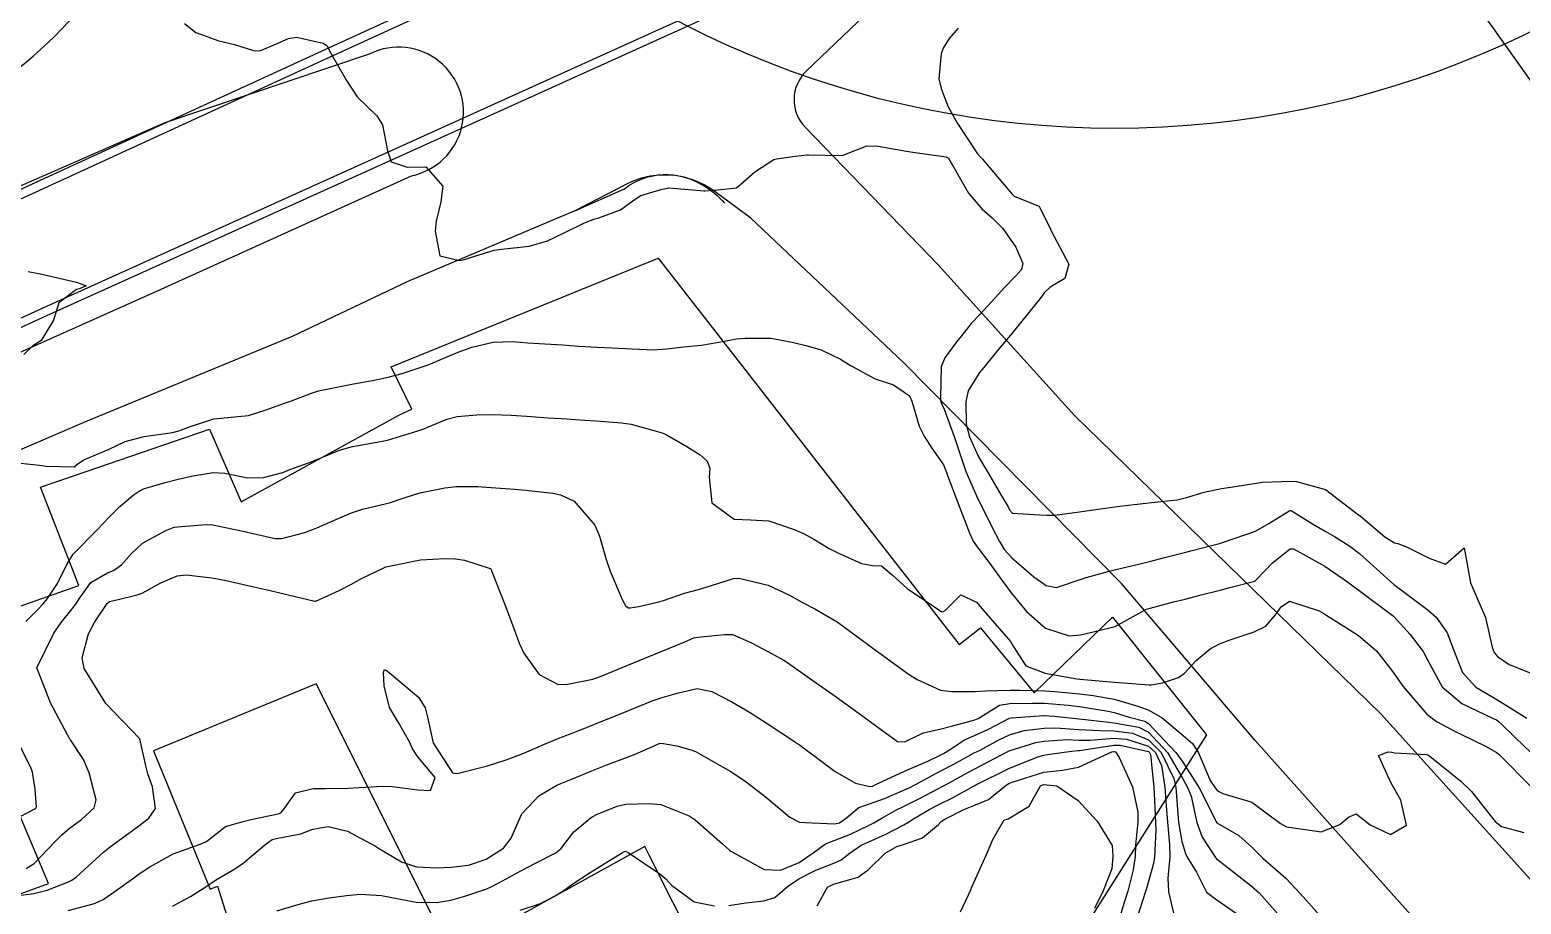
# Model space of a CAD drawing. Header units: metres. Extents: x 318500 to 325275, y 7408834 to 7428799.
# Drawn here: x 320381.1 to 320466.9, y 7410168 to 7410218.3 of the extents above; entities that cross this region are included whole.
import ezdxf

# ---------------------------------------------------------------- set-up
doc = ezdxf.new("R2010")
doc.units = ezdxf.units.M
doc.header["$MEASUREMENT"] = 0
doc.linetypes.add('CONTINUO', pattern=[0])
for name, color, linetype in [('Curvas de Nivel 1m', 11, 'Continuous'), ('Curvas de Nivel 5m', 15, 'Continuous'), ('Divisas', 45, 'Continuous'), ('Edificações', 30, 'Continuous'), ('Linha Férrea', 20, 'Continuous'), ('Pontes_Viadutos_Tubos', 190, 'Continuous'), ('TG', 45, 'Continuous'), ('Vias Primárias', 230, 'Continuous')]:
    doc.layers.add(name, color=color, linetype=linetype)

msp = doc.modelspace()

# ---------------------------------------------------------------- linework, layer by layer
at = {"layer": 'Curvas de Nivel 1m', "flags": 128}
for points, elevation in [([(320390.012, 7410218.643), (320390.668, 7410218.142), (320392.002, 7410217.646), (320392.899, 7410217.451), (320393.995, 7410217.101), (320394.359, 7410217.07), (320395.174, 7410217.422), (320396.004, 7410217.797), (320396.458, 7410217.856), (320398.001, 7410217.522), (320398.2, 7410217.378), (320398.464, 7410216.905), (320399.335, 7410215.366), (320399.956, 7410214.441), (320401.093, 7410213.343), (320401.418, 7410212.821), (320401.7, 7410211.333), (320401.911, 7410210.705), (320402.827, 7410210.396), (320403.907, 7410210.412), (320404.883, 7410209.29), (320404.771, 7410208.397), (320404.489, 7410207.294), (320404.434, 7410206.714), (320404.715, 7410205.291), (320405.836, 7410205.028), (320406.061, 7410205.052), (320406.719, 7410205.267), (320407.844, 7410205.612), (320408.268, 7410205.667), (320409.846, 7410205.856), (320410.897, 7410206.162), (320411.854, 7410206.616), (320413.038, 7410207.182), (320413.627, 7410207.41), (320413.865, 7410207.48), (320415.096, 7410207.927), (320415.881, 7410208.508), (320416.264, 7410208.757), (320417.495, 7410209.124), (320417.821, 7410209.191), (320417.891, 7410209.196), (320419.033, 7410209.103), (320419.889, 7410209.031), (320419.947, 7410209.031), (320420.696, 7410209.078), (320421.75, 7410209.205), (320421.894, 7410209.294), (320422.828, 7410210.129), (320423.917, 7410210.828), (320424.08, 7410210.875), (320425.149, 7410211.022), (320425.841, 7410211.091), (320425.921, 7410211.094), (320427.846, 7410211.057), (320427.921, 7410211.073), (320429.279, 7410211.617), (320429.929, 7410211.59), (320431.548, 7410211.314), (320431.925, 7410211.26), (320433.835, 7410210.987), (320433.921, 7410210.95), (320433.968, 7410210.9), (320434.042, 7410210.775), (320435.116, 7410208.888), (320435.881, 7410207.997), (320436.481, 7410207.476), (320437.106, 7410206.861), (320437.854, 7410205.797), (320438.243, 7410204.844), (320438.171, 7410204.509), (320437.829, 7410204.113), (320437.199, 7410203.479), (320436.651, 7410202.867), (320435.801, 7410201.932), (320435.285, 7410201.395), (320434.869, 7410200.889), (320434.392, 7410200.283), (320433.768, 7410199.434), (320433.556, 7410198.903), (320433.503, 7410197.134), (320433.54, 7410196.903), (320433.596, 7410196.77), (320433.726, 7410196.483), (320434.304, 7410194.894), (320434.597, 7410193.99), (320434.971, 7410192.887), (320435.657, 7410191.32), (320435.885, 7410190.876), (320436.473, 7410189.707), (320436.897, 7410188.861), (320437.179, 7410188.413), (320437.616, 7410187.93), (320438.89, 7410186.831), (320439.593, 7410186.335), (320440.18, 7410186.226), (320441.598, 7410186.691), (320441.678, 7410186.72), (320441.891, 7410186.796), (320443.215, 7410187.167), (320443.607, 7410187.258), (320444.825, 7410187.539), (320445.615, 7410187.74), (320446.406, 7410187.945), (320447.623, 7410188.258), (320447.987, 7410188.353), (320449.332, 7410188.694), (320449.631, 7410188.771), (320449.742, 7410188.799), (320451.638, 7410189.461), (320452.397, 7410189.898), (320453.603, 7410190.64), (320453.635, 7410190.655), (320453.65, 7410190.655), (320453.684, 7410190.639), (320454.912, 7410189.89), (320455.639, 7410189.463), (320456.18, 7410189.147), (320457.064, 7410188.588), (320457.624, 7410188.166), (320459.402, 7410186.562), (320459.598, 7410186.396), (320460.188, 7410185.954), (320461.576, 7410184.909), (320462.021, 7410184.523), (320462.66, 7410183.613), (320463.081, 7410182.507), (320463.533, 7410181.333), (320464.318, 7410180.492), (320465.51, 7410179.781), (320467.236, 7410178.712)], 741), ([(320381.034, 7410204.396), (320381.819, 7410204.228), (320383.553, 7410203.834), (320383.813, 7410203.78), (320384.357, 7410203.562), (320383.984, 7410203.391), (320383.807, 7410203.352), (320382.788, 7410202.592), (320382.485, 7410201.589), (320381.768, 7410200.415), (320381.276, 7410200.093), (320380.777, 7410199.61)], 742), ([(320379.851, 7410193.445), (320381.675, 7410193.251), (320382.072, 7410193.196), (320383.674, 7410193.167), (320383.897, 7410193.346), (320384.225, 7410193.562), (320385.686, 7410194.183), (320386.604, 7410194.618), (320387.694, 7410194.897), (320389.333, 7410195.132), (320389.697, 7410195.224), (320390.369, 7410195.48), (320391.707, 7410195.92), (320393.109, 7410196.046), (320393.71, 7410196.112), (320394.712, 7410196.428), (320395.721, 7410196.798), (320396.168, 7410196.958), (320397.318, 7410197.386), (320397.615, 7410197.498), (320397.732, 7410197.525), (320399.26, 7410197.842), (320399.739, 7410197.934), (320400.941, 7410198.143), (320401.745, 7410198.306), (320402.534, 7410198.532), (320403.754, 7410198.919), (320404.032, 7410199.021), (320404.677, 7410199.291), (320405.437, 7410199.61), (320405.765, 7410199.748), (320406.542, 7410200.043), (320407.771, 7410200.33), (320408.895, 7410200.357), (320409.771, 7410200.298), (320410.743, 7410200.237), (320411.77, 7410200.173), (320412.689, 7410200.106), (320413.769, 7410200.038), (320414.609, 7410199.998), (320415.768, 7410199.935), (320417.007, 7410199.888), (320417.768, 7410199.947), (320418.725, 7410200.061), (320419.771, 7410200.159), (320421.094, 7410200.391), (320421.775, 7410200.511), (320422.276, 7410200.554), (320423.775, 7410200.551), (320425.059, 7410200.307), (320425.771, 7410200.131), (320426.651, 7410199.879), (320427.764, 7410199.356), (320428.367, 7410198.974), (320429.749, 7410198.209), (320430.814, 7410197.873), (320431.735, 7410197.241), (320431.862, 7410196.928), (320432.287, 7410195.5), (320432.571, 7410194.917), (320433.015, 7410194.225), (320433.686, 7410193.272), (320433.842, 7410192.898), (320433.923, 7410192.651), (320434.578, 7410190.891), (320435.2, 7410189.31), (320435.4, 7410188.882), (320435.617, 7410188.563), (320436.348, 7410187.606), (320436.878, 7410186.861), (320437.586, 7410185.911), (320438.465, 7410184.837), (320439.556, 7410183.876), (320440.92, 7410183.443), (320441.557, 7410183.507), (320442.476, 7410183.703), (320443.562, 7410183.976), (320444.937, 7410184.75), (320445.35, 7410184.966), (320445.574, 7410185.039), (320446.919, 7410185.387), (320447.583, 7410185.558), (320448.5, 7410185.792), (320449.591, 7410186.067), (320450.081, 7410186.194), (320451.599, 7410186.588), (320451.641, 7410186.618), (320451.681, 7410186.659), (320452.619, 7410187.646), (320453.627, 7410188.435), (320453.823, 7410188.441), (320455.613, 7410187.453), (320456.872, 7410186.591), (320457.592, 7410186.043), (320459.501, 7410184.63), (320459.57, 7410184.577), (320459.592, 7410184.56), (320460.528, 7410183.514), (320461.286, 7410182.534), (320461.542, 7410182.024), (320462.368, 7410180.517), (320463.506, 7410179.54), (320465.267, 7410178.708), (320465.492, 7410178.605), (320465.667, 7410178.477), (320466.59, 7410177.572), (320467.473, 7410176.725)], 742), ([(320380.9, 7410184.256), (320381.56, 7410184.94), (320381.882, 7410185.279), (320382.13, 7410185.592), (320382.709, 7410186.458), (320383.263, 7410187.575), (320383.606, 7410188.127), (320385.018, 7410189.549), (320385.312, 7410189.857), (320385.63, 7410190.215), (320386.295, 7410190.879), (320387.073, 7410191.526), (320387.408, 7410191.768), (320387.655, 7410191.884), (320388.907, 7410192.256), (320389.664, 7410192.446), (320390.508, 7410192.637), (320391.671, 7410192.83), (320392.339, 7410192.785), (320393.666, 7410192.535), (320394.558, 7410192.536), (320395.671, 7410192.838), (320396.082, 7410192.996), (320397.15, 7410193.388), (320397.682, 7410193.602), (320398.941, 7410194.114), (320399.69, 7410194.33), (320400.879, 7410194.53), (320401.694, 7410194.696), (320403.7, 7410195.3), (320405.104, 7410195.891), (320405.712, 7410196.05), (320406.838, 7410196.139), (320407.714, 7410196.158), (320408.819, 7410196.127), (320409.713, 7410196.066), (320410.94, 7410195.979), (320411.711, 7410195.928), (320413.043, 7410195.847), (320413.71, 7410195.804), (320415.163, 7410195.694), (320415.707, 7410195.605), (320417.503, 7410195.122), (320417.699, 7410195.042), (320418.91, 7410194.32), (320419.688, 7410193.848), (320420.089, 7410193.489), (320420.238, 7410193.082), (320420.196, 7410192.558), (320420.351, 7410191.079), (320421.636, 7410190.143), (320422.574, 7410190.112), (320423.635, 7410190.049), (320425.086, 7410189.56), (320425.625, 7410189.323), (320426.219, 7410189.001), (320427.098, 7410188.471), (320427.612, 7410188.208), (320428.969, 7410187.604), (320429.605, 7410187.494), (320430.119, 7410187.466), (320430.726, 7410186.943), (320431.588, 7410186.154), (320433.464, 7410184.902), (320433.569, 7410184.836), (320433.655, 7410184.813), (320433.784, 7410184.898), (320434.677, 7410185.796), (320435.577, 7410185.368), (320435.997, 7410184.874), (320437.544, 7410183.11), (320437.699, 7410182.848), (320438.413, 7410181.721), (320439.525, 7410181.285), (320441.351, 7410180.973), (320441.522, 7410180.946), (320443.52, 7410180.77), (320445.518, 7410180.631), (320445.627, 7410180.63), (320446.284, 7410180.732), (320447.208, 7410181.04), (320447.528, 7410181.274), (320448.224, 7410182.025), (320449.034, 7410182.698), (320449.553, 7410182.979), (320450.053, 7410183.181), (320451.56, 7410183.676), (320452.229, 7410183.988), (320452.775, 7410184.648), (320453.11, 7410185.112), (320453.582, 7410185.436), (320455.303, 7410184.886), (320455.572, 7410184.722), (320455.742, 7410184.607), (320456.874, 7410183.901), (320457.559, 7410183.456), (320458.597, 7410182.57), (320459.532, 7410181.378), (320460.101, 7410180.551), (320461.496, 7410178.928), (320462.039, 7410178.522), (320462.993, 7410178.016), (320463.483, 7410177.774), (320464.869, 7410177.093), (320465.473, 7410176.755), (320465.624, 7410176.63), (320465.78, 7410176.475), (320467.445, 7410174.804)], 743), ([(320380.911, 7410170.058), (320381.367, 7410170.345), (320382.548, 7410171.582), (320382.963, 7410171.999), (320383.392, 7410172.359), (320384.086, 7410172.873), (320384.829, 7410173.549), (320384.947, 7410174.017), (320384.545, 7410175.553), (320384.212, 7410176.323), (320383.459, 7410177.469), (320383.418, 7410177.529), (320383.394, 7410177.571), (320383.287, 7410177.748), (320382.302, 7410179.588), (320381.52, 7410181.6), (320382.511, 7410183.585), (320382.923, 7410184.206), (320383.561, 7410184.998), (320383.807, 7410185.325), (320383.952, 7410185.564), (320384.631, 7410186.507), (320385.593, 7410187.055), (320385.938, 7410187.194), (320386.392, 7410187.532), (320386.965, 7410188.168), (320387.613, 7410188.777), (320388.943, 7410189.5), (320389.435, 7410189.681), (320389.623, 7410189.716), (320391.253, 7410189.839), (320391.625, 7410189.822), (320393.487, 7410189.441), (320393.62, 7410189.41), (320395.24, 7410189.039), (320395.616, 7410189.032), (320396.945, 7410189.39), (320397.432, 7410189.574), (320397.624, 7410189.653), (320398.829, 7410190.171), (320399.637, 7410190.52), (320400.264, 7410190.728), (320401.646, 7410191.051), (320401.863, 7410191.111), (320402.493, 7410191.317), (320403.359, 7410191.6), (320403.656, 7410191.677), (320405.006, 7410191.941), (320405.661, 7410192.03), (320406.903, 7410192.02), (320407.661, 7410191.97), (320409.022, 7410191.867), (320409.659, 7410191.808), (320411.216, 7410191.645), (320411.655, 7410191.555), (320412.431, 7410191.188), (320413.629, 7410189.798), (320413.886, 7410189.166), (320414.27, 7410187.824), (320414.502, 7410187.156), (320415.198, 7410185.523), (320415.418, 7410185.142), (320415.569, 7410185.054), (320415.658, 7410185.05), (320416.148, 7410185.134), (320417.3, 7410185.397), (320417.575, 7410185.467), (320418.79, 7410185.894), (320419.585, 7410186.106), (320420.337, 7410186.331), (320421.595, 7410186.73), (320421.902, 7410186.75), (320423.59, 7410186.348), (320424.822, 7410185.781), (320425.575, 7410185.36), (320426.286, 7410184.999), (320427.559, 7410184.25), (320429.306, 7410182.962), (320429.538, 7410182.787), (320430.606, 7410182.019), (320431.524, 7410181.357), (320431.776, 7410181.18), (320432.175, 7410180.92), (320433.511, 7410180.32), (320434.159, 7410180.244), (320435.51, 7410180.238), (320436.095, 7410180.287), (320437.512, 7410180.321), (320438.047, 7410180.307), (320439.512, 7410180.277), (320440.085, 7410180.241), (320441.509, 7410180.096), (320442.285, 7410180.012), (320443.505, 7410179.794), (320444.857, 7410179.393), (320445.496, 7410179.167), (320446.267, 7410178.732), (320447.48, 7410177.709), (320448.011, 7410177.248), (320448.351, 7410176.707), (320449.028, 7410175.115), (320449.306, 7410174.692), (320449.438, 7410174.535), (320449.748, 7410174.373), (320451.428, 7410173.885), (320453.074, 7410172.643), (320453.408, 7410172.453), (320455.02, 7410172.23), (320455.406, 7410172.178), (320456.489, 7410172.594), (320456.991, 7410173.011), (320457.419, 7410173.202), (320458.229, 7410172.572), (320459.405, 7410172.024), (320460.328, 7410172.546), (320460, 7410173.983), (320459.677, 7410174.556), (320459.446, 7410174.97), (320458.711, 7410176.568), (320459.262, 7410176.773), (320459.472, 7410176.748), (320459.632, 7410176.718), (320461.471, 7410176.62), (320461.543, 7410176.601), (320461.657, 7410176.527), (320463.449, 7410175.087), (320464.055, 7410174.494), (320465.414, 7410172.769), (320465.785, 7410172.474), (320467.075, 7410172.124)], 744), ([(320383.331, 7410167.647), (320384.839, 7410168.046), (320385.341, 7410168.288), (320386.086, 7410168.796), (320387.102, 7410169.523), (320387.25, 7410169.632), (320387.362, 7410169.713), (320388.023, 7410170.166), (320389.374, 7410170.914), (320390.919, 7410171.467), (320391.25, 7410171.594), (320391.384, 7410171.697), (320392.372, 7410172.473), (320393.4, 7410172.76), (320393.934, 7410172.9), (320395.407, 7410173.207), (320395.56, 7410173.256), (320395.696, 7410173.406), (320396.405, 7410174.416), (320397.429, 7410174.668), (320398.136, 7410174.667), (320399.43, 7410174.683), (320400.063, 7410174.718), (320401.432, 7410174.805), (320401.978, 7410174.776), (320403.429, 7410174.582), (320404.169, 7410174.552), (320404.445, 7410175.29), (320403.452, 7410176.485), (320403.124, 7410176.972), (320402.984, 7410177.307), (320402.338, 7410178.456), (320401.823, 7410179.325), (320401.508, 7410180.563), (320401.46, 7410181.331), (320401.522, 7410181.503), (320401.647, 7410181.454), (320401.793, 7410181.326), (320403.499, 7410179.894), (320403.861, 7410179.296), (320404.009, 7410178.768), (320404.323, 7410177.291), (320405.443, 7410175.555), (320405.699, 7410175.533), (320407.447, 7410175.968), (320408.529, 7410176.312), (320409.454, 7410176.663), (320409.846, 7410176.826), (320410.729, 7410177.207), (320411.238, 7410177.427), (320411.465, 7410177.514), (320412.676, 7410177.978), (320413.477, 7410178.302), (320414.093, 7410178.549), (320415.49, 7410179.113), (320415.509, 7410179.121), (320415.555, 7410179.139), (320416.923, 7410179.701), (320417.501, 7410179.886), (320418.448, 7410180.164), (320419.51, 7410180.404), (320420.352, 7410180.233), (320421.499, 7410179.639), (320422.518, 7410179.05), (320423.481, 7410178.438), (320425.12, 7410177.361), (320425.462, 7410177.133), (320425.636, 7410177.007), (320426.683, 7410176.222), (320427.447, 7410175.645), (320428.613, 7410174.968), (320429.437, 7410174.78), (320429.591, 7410174.804), (320429.908, 7410174.953), (320431.447, 7410175.657), (320432.775, 7410176.232), (320433.457, 7410176.563), (320433.677, 7410176.678), (320434.022, 7410176.894), (320434.9, 7410177.454), (320435.472, 7410177.706), (320436.278, 7410178.068), (320437.488, 7410178.703), (320437.604, 7410178.733), (320438.919, 7410178.829), (320439.45, 7410178.861), (320439.491, 7410178.86), (320440.048, 7410178.814), (320441.488, 7410178.667), (320443.191, 7410178.48), (320443.487, 7410178.441), (320444.918, 7410178.182), (320445.482, 7410177.897), (320446.571, 7410176.729), (320447.448, 7410175.224), (320447.713, 7410174.716), (320447.931, 7410174.214), (320448.259, 7410172.707), (320448.567, 7410171.868), (320449.323, 7410170.691), (320449.389, 7410170.62), (320449.71, 7410170.361), (320451.366, 7410169.083), (320451.846, 7410168.655), (320453.335, 7410166.981)], 746), ([(320380.169, 7410172.842), (320381.408, 7410173.5), (320381.472, 7410173.536), (320381.504, 7410173.599), (320381.425, 7410174.62), (320381.275, 7410175.602), (320381.171, 7410175.875), (320380.289, 7410177.612)], 743), ([(320389.336, 7410167.894), (320390.366, 7410168.453), (320391.354, 7410169.088), (320391.572, 7410169.243), (320391.894, 7410169.455), (320392.821, 7410169.99), (320393.369, 7410170.346), (320394.644, 7410171.421), (320395.071, 7410171.729), (320395.386, 7410171.814), (320396.719, 7410172.061), (320397.394, 7410172.321), (320398.286, 7410172.482), (320399.393, 7410172.209), (320401.009, 7410171.336), (320401.237, 7410171.19), (320401.378, 7410171.11), (320402.511, 7410170.452), (320403.369, 7410170.152), (320404.547, 7410170.109), (320405.369, 7410170.142), (320406.365, 7410170.26), (320407.374, 7410170.601), (320408.364, 7410171.235), (320408.812, 7410171.806), (320409.409, 7410173.158), (320409.43, 7410173.199), (320409.443, 7410173.22), (320410.396, 7410174.239), (320411.435, 7410174.858), (320411.676, 7410174.957), (320412.25, 7410175.188), (320413.445, 7410175.671), (320414.311, 7410176.019), (320415.453, 7410176.453), (320415.948, 7410176.643), (320417.043, 7410177.124), (320417.333, 7410177.25), (320417.462, 7410177.268), (320418.35, 7410177.107), (320419.234, 7410176.87), (320419.457, 7410176.773), (320420.539, 7410176.162), (320421.446, 7410175.636), (320422.331, 7410175.051), (320423.427, 7410174.203), (320424.844, 7410173.018), (320425.406, 7410172.72), (320425.705, 7410172.706), (320427.405, 7410172.628), (320427.694, 7410172.689), (320428.103, 7410172.973), (320428.811, 7410173.574), (320429.422, 7410173.777), (320430.292, 7410174.082), (320431.435, 7410174.581), (320431.673, 7410174.69), (320432.106, 7410174.92), (320433.447, 7410175.63), (320434.274, 7410176.069), (320435.458, 7410176.705), (320435.787, 7410176.875), (320436.874, 7410177.454), (320437.473, 7410177.739), (320438.326, 7410177.988), (320439.48, 7410178.133), (320440.146, 7410178.148), (320441.479, 7410178.056), (320442.687, 7410177.991), (320443.482, 7410177.972), (320444.564, 7410177.837), (320445.477, 7410177.464), (320446.206, 7410176.733), (320446.937, 7410175.236), (320447.055, 7410174.724), (320447.187, 7410172.949), (320447.21, 7410172.722), (320447.399, 7410171.612), (320447.597, 7410170.922), (320447.707, 7410170.715), (320448.235, 7410169.849), (320448.817, 7410168.698), (320449.354, 7410168.289), (320450.531, 7410167.483)], 747), ([(320395.333, 7410167.634), (320396.692, 7410168.038), (320397.342, 7410168.205), (320398.345, 7410168.37), (320399.347, 7410168.513), (320400.121, 7410168.576), (320401.348, 7410168.509), (320402.346, 7410168.314), (320403.342, 7410168.123), (320404.52, 7410168.111), (320405.344, 7410168.245), (320406.152, 7410168.464), (320407.354, 7410168.864), (320407.62, 7410168.983), (320408.094, 7410169.239), (320409.367, 7410169.935), (320410.218, 7410170.365), (320411.378, 7410170.964), (320411.668, 7410171.196), (320412.419, 7410172.16), (320413.407, 7410172.993), (320413.517, 7410173.06), (320413.728, 7410173.165), (320414.917, 7410173.648), (320415.419, 7410173.758), (320416.742, 7410173.805), (320417.419, 7410173.745), (320419.056, 7410173.095), (320419.407, 7410172.863), (320420.978, 7410171.474), (320421.381, 7410171.107), (320421.449, 7410171.059), (320423.37, 7410170), (320424.306, 7410169.962), (320425.374, 7410170.41), (320426.251, 7410170.997), (320426.895, 7410171.479), (320427.39, 7410171.664), (320428.332, 7410172.035), (320429.404, 7410172.547), (320429.68, 7410172.681), (320430.144, 7410172.949), (320430.943, 7410173.411), (320431.421, 7410173.649), (320432.271, 7410174.073), (320433.437, 7410174.685), (320433.577, 7410174.759), (320433.831, 7410174.896), (320434.871, 7410175.46), (320435.449, 7410175.767), (320437.417, 7410176.808), (320437.46, 7410176.829), (320437.513, 7410176.849), (320438.989, 7410177.306), (320439.469, 7410177.391), (320440.8, 7410177.476), (320441.47, 7410177.45), (320442.13, 7410177.45), (320443.478, 7410177.547), (320444.21, 7410177.492), (320445.474, 7410177.094), (320445.876, 7410176.736), (320446.216, 7410175.975), (320446.417, 7410174.73), (320446.489, 7410173.664), (320446.566, 7410172.728), (320446.69, 7410171.434), (320446.704, 7410170.727), (320446.597, 7410169.498), (320446.62, 7410168.727), (320447.035, 7410167.022)], 748), ([(320421.343, 7410167.926), (320422.305, 7410168.091), (320423.348, 7410168.211), (320423.987, 7410168.394), (320424.713, 7410169.02), (320425.365, 7410169.471), (320426.333, 7410169.959), (320427.374, 7410170.369), (320427.794, 7410170.557), (320428.313, 7410170.971), (320428.951, 7410171.4), (320429.39, 7410171.604), (320430.319, 7410172.023), (320431.405, 7410172.581), (320431.628, 7410172.706), (320431.957, 7410172.922), (320432.867, 7410173.459), (320433.423, 7410173.735), (320434.198, 7410174.123), (320435.439, 7410174.814), (320435.479, 7410174.839), (320435.552, 7410174.878), (320437.45, 7410175.816), (320439.12, 7410176.488), (320439.458, 7410176.582), (320439.659, 7410176.617), (320441.055, 7410176.804), (320441.419, 7410176.842), (320441.461, 7410176.844), (320441.505, 7410176.844), (320443.474, 7410177.159), (320443.855, 7410177.145), (320445.471, 7410176.796), (320445.542, 7410176.739), (320445.598, 7410176.609), (320445.781, 7410174.737), (320445.803, 7410174.368), (320445.889, 7410172.735), (320445.901, 7410172.239), (320445.822, 7410170.736), (320445.762, 7410170.351), (320445.362, 7410168.915), (320445.305, 7410168.741), (320444.834, 7410167.251)], 749), ([(320434.662, 7410167.565), (320435.268, 7410168.881), (320435.297, 7410168.944), (320435.362, 7410169.081), (320436.16, 7410170.868), (320436.52, 7410171.736), (320437.175, 7410172.854), (320437.355, 7410172.907), (320437.411, 7410172.919), (320438.617, 7410173.638), (320439.265, 7410174.823), (320439.441, 7410174.887), (320440.206, 7410174.812), (320441.427, 7410173.966), (320442.515, 7410172.783), (320443.389, 7410171.377), (320443.433, 7410170.769), (320443.373, 7410170.049), (320442.872, 7410168.777), (320442.363, 7410167.766)], 751), ([(320409.337, 7410167.672), (320410.494, 7410168.057), (320411.349, 7410168.487), (320411.782, 7410168.765), (320412.365, 7410169.185), (320413.367, 7410169.832), (320415.226, 7410170.99), (320415.379, 7410171.052), (320415.542, 7410170.974), (320417.366, 7410169.757), (320417.708, 7410169.46), (320418.04, 7410169.11), (320419.346, 7410168.144), (320420.506, 7410167.909)], 749)]:
    msp.add_lwpolyline(points, dxfattribs=dict(at, elevation=elevation))
at = {"layer": 'Curvas de Nivel 5m', "flags": 128}
for points, elevation in [([(320434.528, 7410218.39), (320434.013, 7410217.793), (320433.673, 7410217.237), (320433.555, 7410216.907), (320433.413, 7410215.474), (320433.559, 7410214.906), (320433.674, 7410214.611), (320433.96, 7410213.866), (320434.482, 7410212.895), (320435.642, 7410211.165), (320435.892, 7410210.88), (320435.92, 7410210.85), (320437.617, 7410208.854), (320437.758, 7410208.722), (320437.888, 7410208.664), (320439.196, 7410208.144), (320439.834, 7410206.821), (320439.869, 7410206.726), (320440.896, 7410204.809), (320440.66, 7410203.979), (320439.82, 7410203.493), (320439.482, 7410203.158), (320439.239, 7410202.829), (320437.792, 7410201.041), (320437.633, 7410200.852), (320436.785, 7410199.854), (320436.004, 7410198.876), (320435.897, 7410198.739), (320435.755, 7410198.577), (320435.094, 7410197.532), (320434.961, 7410196.888), (320434.997, 7410195.607), (320435.174, 7410194.885), (320435.693, 7410193.726), (320436.214, 7410192.872), (320437.019, 7410191.5), (320437.399, 7410190.854), (320437.486, 7410190.691), (320437.647, 7410190.502), (320439.215, 7410190.395), (320439.646, 7410190.375), (320440.081, 7410190.381), (320441.648, 7410190.598), (320442.978, 7410190.78), (320443.563, 7410190.859), (320443.652, 7410190.871), (320445.333, 7410191.067), (320445.655, 7410191.101), (320447.124, 7410191.259), (320447.66, 7410191.387), (320448.673, 7410191.697), (320449.668, 7410191.911), (320450.335, 7410192.015), (320451.673, 7410192.212), (320452.057, 7410192.273), (320453.675, 7410192.333), (320454, 7410192.31), (320455.669, 7410191.855), (320457.304, 7410190.585), (320457.504, 7410190.438), (320457.648, 7410190.331), (320459.072, 7410189.13), (320459.632, 7410188.782), (320459.825, 7410188.751), (320460.312, 7410188.55), (320461.621, 7410187.905), (320462.566, 7410187.566), (320463.63, 7410188.5), (320463.993, 7410186.496), (320464.311, 7410185.771), (320464.868, 7410184.487), (320465.244, 7410182.793), (320465.355, 7410182.482), (320465.547, 7410182.247), (320466.222, 7410181.787), (320467.532, 7410181.283)], 740), ([(320380.446, 7410168.507), (320381.345, 7410168.633), (320382.125, 7410168.811), (320383.356, 7410169.294), (320383.541, 7410169.384), (320383.788, 7410169.564), (320385.375, 7410171.012), (320385.666, 7410171.248), (320386.06, 7410171.533), (320386.825, 7410172.089), (320387.395, 7410172.516), (320387.967, 7410172.947), (320388.359, 7410173.506), (320388.179, 7410174.759), (320387.917, 7410175.513), (320387.821, 7410175.891), (320387.46, 7410177.52), (320385.49, 7410179.54), (320384.247, 7410181.559), (320384.133, 7410182.168), (320384.492, 7410183.556), (320384.863, 7410184.238), (320385.566, 7410185.295), (320385.697, 7410185.41), (320386.196, 7410185.534), (320387.301, 7410185.796), (320387.576, 7410185.901), (320388.614, 7410186.475), (320389.591, 7410186.891), (320390.123, 7410186.951), (320391.59, 7410186.781), (320392.41, 7410186.629), (320393.584, 7410186.363), (320394.958, 7410186.041), (320395.577, 7410185.896), (320397.526, 7410185.426), (320397.571, 7410185.428), (320398.909, 7410186.038), (320399.586, 7410186.401), (320400.206, 7410186.736), (320401.446, 7410187.332), (320401.601, 7410187.399), (320401.706, 7410187.433), (320403.605, 7410187.813), (320405.008, 7410187.884), (320405.606, 7410187.863), (320406.121, 7410187.788), (320407.601, 7410187.304), (320407.636, 7410187.285), (320407.66, 7410187.249), (320407.702, 7410187.145), (320408.443, 7410185.237), (320409.008, 7410183.769), (320409.2, 7410183.225), (320409.298, 7410182.984), (320409.532, 7410182.441), (320410.416, 7410181.211), (320411.512, 7410180.646), (320412.05, 7410180.654), (320413.517, 7410180.953), (320413.685, 7410181), (320414.081, 7410181.162), (320415.526, 7410181.747), (320416.51, 7410182.15), (320417.535, 7410182.57), (320418.805, 7410183.101), (320419.321, 7410183.316), (320419.544, 7410183.371), (320421.091, 7410183.523), (320421.547, 7410183.508), (320422.597, 7410183.049), (320423.535, 7410182.557), (320424.532, 7410182.027), (320425.523, 7410181.335), (320425.705, 7410181.19), (320425.966, 7410181.003), (320427.504, 7410179.929), (320428.826, 7410178.967), (320429.483, 7410178.489), (320431.036, 7410177.367), (320431.466, 7410177.338), (320432.524, 7410177.865), (320433.478, 7410178.07), (320434.136, 7410178.238), (320435.486, 7410178.61), (320435.682, 7410178.682), (320435.977, 7410178.873), (320436.911, 7410179.447), (320437.5, 7410179.548), (320438.758, 7410179.574), (320439.501, 7410179.56), (320440.848, 7410179.458), (320441.499, 7410179.382), (320443.154, 7410179.116), (320443.494, 7410179.039), (320444.371, 7410178.757), (320445.268, 7410178.524), (320445.487, 7410178.393), (320447.042, 7410176.724), (320447.462, 7410176.171), (320448.391, 7410174.706), (320449.41, 7410172.69), (320450.682, 7410171.95), (320451.396, 7410171.308), (320452.061, 7410170.653), (320453.373, 7410169.507), (320454.204, 7410168.627), (320455.341, 7410167.361)], 745), ([(320426.416, 7410167.922), (320427.017, 7410168.985), (320427.362, 7410169.161), (320428.77, 7410169.562), (320429.371, 7410170.012), (320430.328, 7410170.946), (320431.005, 7410171.317), (320431.388, 7410171.443), (320432.48, 7410171.827), (320433.405, 7410172.585), (320433.55, 7410172.756), (320433.755, 7410172.897), (320434.845, 7410173.459), (320435.422, 7410173.675), (320436.272, 7410174.022), (320437.288, 7410174.852), (320437.441, 7410174.952), (320437.627, 7410175.032), (320439.448, 7410175.596), (320440.536, 7410175.722), (320441.451, 7410175.894), (320443.371, 7410176.771), (320443.47, 7410176.794), (320443.495, 7410176.795), (320443.571, 7410176.768), (320443.789, 7410176.441), (320444.56, 7410174.753), (320444.873, 7410173.293), (320444.862, 7410172.748), (320444.731, 7410171.408), (320444.702, 7410170.75), (320444.605, 7410169.984), (320444.284, 7410168.756), (320444.057, 7410168.052), (320443.675, 7410166.765)], 750)]:
    msp.add_lwpolyline(points, dxfattribs=dict(at, elevation=elevation))
at = {"layer": 'Divisas'}
msp.add_lwpolyline([(320671.478, 7409910.677), (320655.124, 7409925.073), (320650.169, 7409929.769), (320632.548, 7409951.504), (320614.502, 7409975.361), (320595.14, 7410001.243), (320593.895, 7410002.908), (320577.25, 7409993.447), (320535.714, 7410079.205), (320531.362, 7410088.4), (320525.164, 7410099.36), (320534.916, 7410103.491), (320520.404, 7410123.836), (320522.708, 7410125.959), (320511.882, 7410140.84), (320494.12, 7410163.929), (320496.941, 7410168.238), (320487.821, 7410179.665), (320483.208, 7410185.432), (320486.538, 7410188.585), (320455.04, 7410232.829)], dxfattribs=at)
at = {"layer": 'Edificações'}
for points in [[(320380.947, 7410166.436), (320380.204, 7410168.474), (320382.198, 7410169.202), (320376.115, 7410183.591), (320383.941, 7410186.337), (320381.73, 7410191.984), (320391.461, 7410195.323), (320393.272, 7410191.141), (320402.396, 7410196.14), (320403.089, 7410196.471), (320401.916, 7410198.903), (320417.26, 7410205.159), (320434.583, 7410182.941), (320435.818, 7410183.903), (320438.908, 7410180.17), (320443.412, 7410184.52), (320448.821, 7410177.741), (320436.68, 7410158.576)], [(320422.273, 7410159.855), (320416.735, 7410170.871), (320416.507, 7410171.323), (320405.357, 7410165.173), (320397.601, 7410180.676), (320388.228, 7410176.824), (320391.499, 7410168.866), (320391.914, 7410169.037), (320394.076, 7410162.158)]]:
    msp.add_lwpolyline(points, dxfattribs=at)
at = {"layer": 'Linha Férrea'}
for points in [[(321000, 7409665.789, 0.078197), (320889.691, 7409761.645, 0.016428), (320831.735, 7409795.8, -0.029281), (320758.162, 7409840.189, -0.075107), (320633.213, 7409959.145, -0.038123), (320591.245, 7410019.369), (320569.878, 7410055.984), (320528.944, 7410130.121, 0.044252), (320455.674, 7410238.482), (320423.409, 7410279.545, -0.076357), (320336.109, 7410440.077, -0.029288), (320307.678, 7410537.206, 0.027041), (320278.586, 7410637.586, 0.100983), (320172.348, 7410808.477, 0.013159)], [(321000, 7409672.461, 0.064653), (320912.297, 7409751.466, 0.030753), (320836.249, 7409797.862, -0.016147), (320768.63, 7409837.796, -0.116635), (320583.997, 7410039.771), (320542.786, 7410113.919, 0.026405), (320494.03, 7410193.917, 0.017029), (320443.189, 7410260.7), (320429.493, 7410278.025, -0.097268), (320322.982, 7410493.451), (320310.757, 7410540.446), (320304.231, 7410567.008, 0.019913), (320282.851, 7410638.027, 0.100687), (320180.06, 7410806.177, 0.011092)]]:
    msp.add_lwpolyline(points, format="xyb", dxfattribs=at)
at = {"layer": 'Pontes_Viadutos_Tubos'}
msp.add_lwpolyline([(320362.716, 7410200.913), (320397.695, 7410216.957), (320428.924, 7410231.262), (320458.536, 7410244.624), (320492.248, 7410259.603), (320521.931, 7410272.632), (320560.468, 7410289.216), (320591.096, 7410302.589), (320614.095, 7410312.634), (320615.385, 7410313.304), (320601.623, 7410308.339), (320586.095, 7410305.236, -0.103956), (320536.449, 7410307.847, -0.045941), (320512.452, 7410316.095), (320497.846, 7410322.398), (320488.684, 7410326.09), (320478.96, 7410329.39), (320472.833, 7410331.175), (320459.74, 7410333.733, 0.027011), (320445.235, 7410334.537, 0.04008), (320422.939, 7410332.722, 0.051167), (320395.572, 7410325.108, 0.021537), (320378.182, 7410316.128, 0.069445)], format="xyb", dxfattribs=at)
msp.add_lwpolyline([(320652.082, 7410318.82), (320649.878, 7410319.268), (320639.688, 7410315.647), (320623.463, 7410308.913), (320603.013, 7410299.95), (320581.897, 7410290.7), (320558.604, 7410280.563), (320533.452, 7410269.785), (320508.75, 7410258.877), (320483.853, 7410247.653), (320463.892, 7410238.792), (320443.878, 7410230.195), (320424.368, 7410220.954), (320401.972, 7410210.814), (320382.08, 7410201.832), (320363.272, 7410193.229), (320331.033, 7410179.512), (320329.955, 7410178.208)], dxfattribs=at)
at = {"layer": 'TG', "linetype": 'CONTINUO'}
msp.add_circle((320443.531, 7410266.836), 54.215, dxfattribs=at)
at = {"layer": 'Vias Primárias'}
for points in [[(320362.918, 7410200.456), (320397.904, 7410216.503), (320429.131, 7410230.807), (320458.741, 7410244.168), (320492.45, 7410259.145), (320522.131, 7410272.173), (320560.667, 7410288.757), (320591.296, 7410302.13), (320614.311, 7410312.183), (320622.302, 7410316.33), (320601.489, 7410308.822), (320586.007, 7410305.728, -0.103944), (320536.573, 7410308.332, -0.045957), (320512.653, 7410316.553), (320498.039, 7410322.859), (320488.858, 7410326.559), (320479.111, 7410329.867), (320472.951, 7410331.661), (320459.815, 7410334.228, 0.027051), (320445.235, 7410335.037, 0.040085), (320422.857, 7410333.215, 0.051197), (320395.376, 7410325.568, 0.021553), (320377.934, 7410316.562, 0.069289)], [(320269.482, 7410165.227), (320288.485, 7410172.544), (320301.745, 7410178.612), (320314.133, 7410185.506), (320352.585, 7410202.405), (320356.081, 7410204.322), (320360.902, 7410206.327), (320365.493, 7410208.435), (320371.213, 7410210.976), (320373.012, 7410211.752, -0.009918), (320377.135, 7410213.912, 0.099102), (320384.107, 7410219.634, 0.056701), (320385.422, 7410222.167, 0.080859), (320387.874, 7410229.083), (320399.949, 7410266.06), (320396.886, 7410271.378), (320405.24, 7410276.691), (320410.05, 7410270.073), (320414.992, 7410259.994)], [(320414.992, 7410259.994), (320432.736, 7410234.983), (320434.969, 7410231.465, -0.419974), (320432.931, 7410222.752), (320425.792, 7410215.916, 0.417748), (320425.741, 7410212.664), (320433.382, 7410204.778), (320441.216, 7410196.118), (320458.839, 7410178.949), (320480.291, 7410155.233)], [(320370.376, 7410195.204), (320388.476, 7410203.284), (320403.07, 7410209.894, 1.13695), (320400.696, 7410216.916), (320388.895, 7410212.944), (320359.503, 7410200.096)], [(320461.024, 7410166.87), (320451.618, 7410177.428), (320443.923, 7410186.452), (320431.401, 7410199.144), (320422.594, 7410207.449), (320420.542, 7410208.976, 0.30522), (320415.117, 7410209.232), (320412.479, 7410207.87), (320415.33, 7410209.152, -0.318813), (320419.856, 7410209.33, -0.100628), (320421.083, 7410208.312)]]:
    msp.add_lwpolyline(points, format="xyb", dxfattribs=at)
for points in [[(320651.424, 7410320.319), (320639.509, 7410316.114), (320623.266, 7410309.373), (320602.812, 7410300.408), (320581.697, 7410291.159), (320558.405, 7410281.022), (320533.253, 7410270.244), (320508.546, 7410259.334), (320483.649, 7410248.11), (320463.692, 7410239.25), (320443.672, 7410230.651), (320424.158, 7410221.407), (320401.766, 7410211.27), (320381.873, 7410202.288), (320363.07, 7410193.686)], [(320412.479, 7410207.87), (320402.873, 7410203.81), (320396.222, 7410200.657), (320384.228, 7410195.7), (320369.064, 7410189.184), (320355.711, 7410183.491), (320348.503, 7410180.949), (320338.114, 7410177.285), (320334.723, 7410176.089), (320324.406, 7410172.501), (320322.828, 7410171.997)]]:
    msp.add_lwpolyline(points, dxfattribs=at)

doc.saveas('drawing.dxf')
